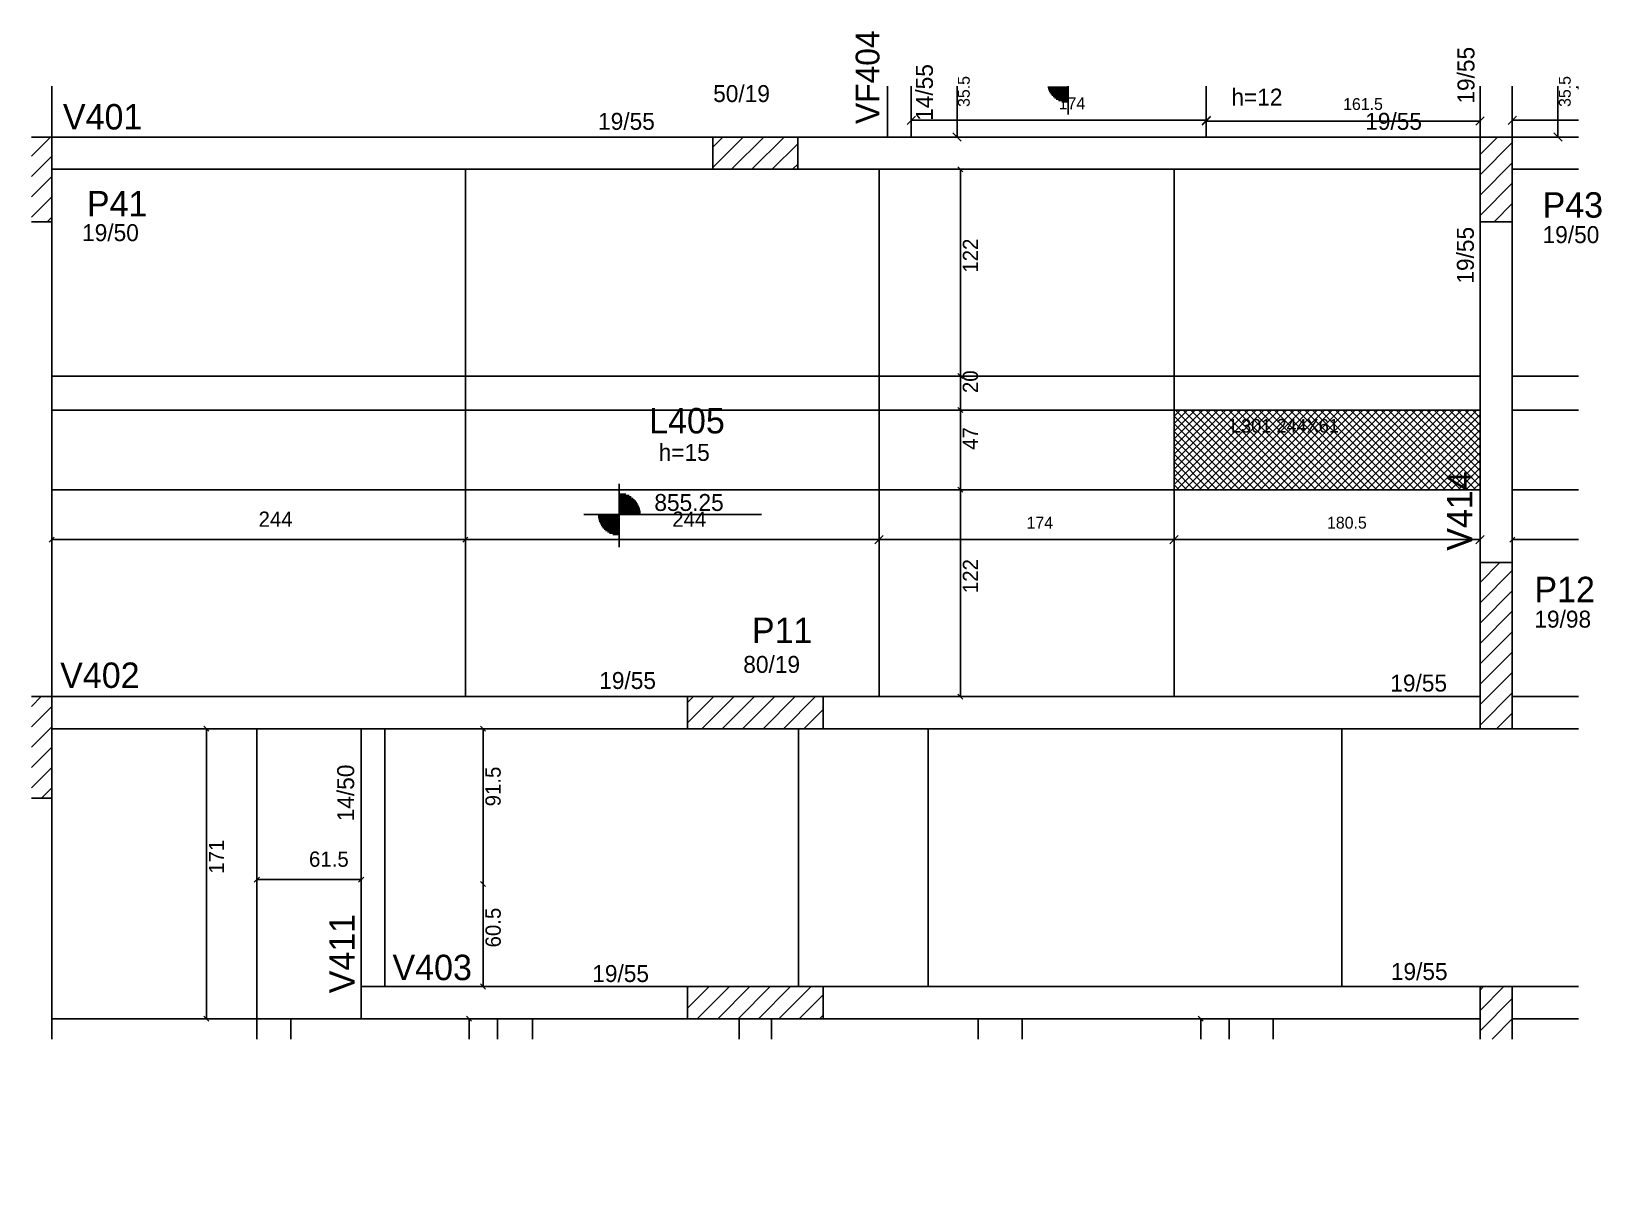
# Model space of a CAD drawing. Header units: metres. Extents: x 2431 to 3357, y 1914 to 2595.
import ezdxf

# ---------------------------------------------------------------- set-up
doc = ezdxf.new("R2010")
doc.units = ezdxf.units.M
for name, color, linetype in [('3', 7, 'Continuous'), ('4', 7, 'Continuous'), ('7', 7, 'Continuous'), ('9', 7, 'Continuous'), ('AUX00', 7, 'Continuous'), ('Hachura', 7, 'Continuous'), ('Painéis', 7, 'Continuous')]:
    doc.layers.add(name, color=color, linetype=linetype)

msp = doc.modelspace()

# ---------------------------------------------------------------- hatches: boundary and pattern name
at = {"layer": '9'}
h = msp.add_hatch(color=7, dxfattribs=at)
h.dxf.hatch_style = 1
h.paths.add_polyline_path([(2442.97, 2328.12), (2442.97, 2328.12), (2442.97, 2203.12), (2442.97, 2203.12), (2442.97, 2328.12)])
h = msp.add_hatch(color=7, dxfattribs=at)
h.dxf.hatch_style = 1
h.paths.add_polyline_path([(2442.97, 2126.12), (2442.97, 2126.12), (2442.97, 1914.12), (2442.97, 1914.12), (2442.97, 2126.12)])
at = {"layer": 'Hachura'}
h = msp.add_hatch(dxfattribs=at)
h.set_pattern_fill('ANSI37')
h.paths.add_polyline_path([(3285.47, 2325.12), (3285.47, 2372.12), (3104.97, 2372.12), (3104.97, 2325.12), (3285.47, 2325.12)])

# ---------------------------------------------------------------- linework, layer by layer
at = {"layer": '3', "color": 3, "lineweight": 25}
for p, q in [((2935.97, 2563.14), (2935.97, 2533.12)), ((2949.97, 2563.14), (2949.97, 2533.12)), ((3042.55, 2562.57), (3030.46, 2562.57)), ((3042.55, 2561.78), (3030.7, 2561.78)), ((3042.55, 2560.99), (3030.99, 2560.99)), ((3042.55, 2560.19), (3031.35, 2560.19)), ((3042.55, 2559.4), (3031.78, 2559.4)), ((3042.55, 2558.61), (3032.29, 2558.61)), ((3042.55, 2557.81), (3032.89, 2557.81)), ((3042.55, 2557.02), (3033.6, 2557.02)), ((3042.55, 2563.14), (3042.55, 2553.24)), ((3343.46, 2562.51), (3342.12, 2562.51)), ((3343.46, 2561.71), (3343.16, 2561.71)), ((3042.55, 2556.23), (3034.44, 2556.23)), ((3042.55, 2555.44), (3035.48, 2555.44)), ((3042.55, 2554.64), (3036.8, 2554.64)), ((3042.55, 2553.85), (3038.7, 2553.85)), ((3042.55, 2553.24), (3042.55, 2546.37)), ((2430.97, 2521.89), (2442.2, 2533.12)), ((2832.97, 2515.19), (2850.91, 2533.12)), ((2832.97, 2527.21), (2838.89, 2533.12)), ((2843.93, 2514.12), (2862.93, 2533.12)), ((2855.95, 2514.12), (2874.95, 2533.12)), ((2867.97, 2514.12), (2882.97, 2529.12)), ((3285.47, 2522.91), (3295.68, 2533.12)), ((3285.47, 2510.89), (3304.47, 2529.89)), ((2430.97, 2509.87), (2442.97, 2521.87)), ((2879.99, 2514.12), (2882.97, 2517.1)), ((3285.47, 2498.87), (3304.47, 2517.87)), ((2430.97, 2497.85), (2442.97, 2509.85)), ((3285.47, 2486.85), (3304.47, 2505.85)), ((2430.97, 2485.83), (2442.97, 2497.83)), ((3293.76, 2483.12), (3304.47, 2493.83)), ((2440.28, 2483.12), (2442.97, 2485.81)), ((2777.77, 2323.02), (2777.77, 2328.52)), ((2777.77, 2323.02), (2777.77, 2298.02)), ((2777.77, 2322.41), (2781.62, 2322.41)), ((2777.77, 2321.62), (2783.52, 2321.62)), ((2777.77, 2320.83), (2784.84, 2320.83)), ((2777.77, 2320.03), (2785.88, 2320.03)), ((2777.77, 2319.24), (2786.72, 2319.24)), ((2777.77, 2318.45), (2787.43, 2318.45)), ((2777.77, 2317.66), (2788.03, 2317.66)), ((2777.77, 2316.86), (2788.54, 2316.86)), ((2777.77, 2316.07), (2788.97, 2316.07)), ((2765.27, 2310.52), (2756.84, 2310.52)), ((2765.27, 2310.52), (2790.27, 2310.52)), ((2777.77, 2309.73), (2765.27, 2309.73)), ((2777.77, 2308.93), (2765.37, 2308.93)), ((2777.77, 2308.14), (2765.5, 2308.14)), ((2777.77, 2307.35), (2765.68, 2307.35)), ((2777.77, 2306.56), (2765.91, 2306.56)), ((2777.77, 2315.28), (2789.33, 2315.28)), ((2777.77, 2314.48), (2789.62, 2314.48)), ((2777.77, 2313.69), (2789.86, 2313.69)), ((2777.77, 2312.9), (2790.04, 2312.9)), ((2777.77, 2312.11), (2790.17, 2312.11)), ((2777.77, 2311.31), (2790.27, 2311.31)), ((2790.27, 2310.52), (2861.69, 2310.52)), ((2777.77, 2305.76), (2766.21, 2305.76)), ((2777.77, 2304.97), (2766.57, 2304.97)), ((2777.77, 2304.18), (2767, 2304.18)), ((2777.77, 2303.38), (2767.5, 2303.38)), ((2777.77, 2302.59), (2768.1, 2302.59)), ((2777.77, 2301.8), (2768.81, 2301.8)), ((2777.77, 2301.01), (2769.66, 2301.01)), ((2777.77, 2300.21), (2770.7, 2300.21)), ((2777.77, 2299.42), (2772.02, 2299.42)), ((2777.77, 2298.63), (2773.92, 2298.63)), ((2777.77, 2298.02), (2777.77, 2291.15)), ((3285.47, 2270.48), (3297.11, 2282.12)), ((3285.47, 2258.46), (3304.47, 2277.46)), ((3285.47, 2246.44), (3304.47, 2265.44)), ((3285.47, 2234.42), (3304.47, 2253.42)), ((3285.47, 2222.39), (3304.47, 2241.39)), ((3285.47, 2210.37), (3304.47, 2229.37)), ((3285.47, 2198.35), (3304.47, 2217.35)), ((3285.47, 2186.33), (3304.47, 2205.33)), ((2430.97, 2197.33), (2436.76, 2203.12)), ((2430.97, 2185.31), (2442.97, 2197.31)), ((2817.97, 2187.64), (2833.45, 2203.12)), ((2817.97, 2199.66), (2821.43, 2203.12)), ((2826.47, 2184.12), (2845.47, 2203.12)), ((2838.49, 2184.12), (2857.49, 2203.12)), ((2850.51, 2184.12), (2869.51, 2203.12)), ((2862.53, 2184.12), (2881.53, 2203.12)), ((2874.55, 2184.12), (2893.55, 2203.12)), ((2886.57, 2184.12), (2897.97, 2195.52)), ((3295.28, 2184.12), (3304.47, 2193.31)), ((2430.97, 2173.29), (2442.97, 2185.29)), ((2430.97, 2161.27), (2442.97, 2173.27)), ((2430.97, 2149.25), (2442.97, 2161.25)), ((2436.86, 2143.12), (2442.97, 2149.23)), ((2817.97, 2019.35), (2830.74, 2032.12)), ((2817.97, 2031.37), (2818.72, 2032.12)), ((2823.76, 2013.12), (2842.76, 2032.12)), ((2835.78, 2013.12), (2854.78, 2032.12)), ((2847.8, 2013.12), (2866.8, 2032.12)), ((2859.82, 2013.12), (2878.82, 2032.12)), ((2871.84, 2013.12), (2890.84, 2032.12)), ((3285.47, 2018.04), (3299.55, 2032.12)), ((3285.47, 2030.06), (3287.53, 2032.12)), ((2883.86, 2013.12), (2897.97, 2027.23)), ((3285.47, 2006.02), (3304.47, 2025.02)), ((2895.88, 2013.12), (2897.97, 2015.21)), ((3292.59, 2001.12), (3304.47, 2013))]:
    msp.add_line(p, q, dxfattribs=at)
for points in [[(2442.97, 2533.12), (2442.97, 2563.14)], [(3285.47, 2563.14), (3285.47, 2533.12)], [(3304.47, 2533.12), (3304.47, 2563.14)], [(2832.97, 2533.12), (2442.97, 2533.12)], [(3285.47, 2533.12), (2882.97, 2533.12)], [(3343.46, 2533.12), (3304.47, 2533.12)], [(2442.97, 2514.12), (2832.97, 2514.12)], [(2882.97, 2514.12), (3285.47, 2514.12)], [(3304.47, 2514.12), (3343.46, 2514.12)], [(2442.97, 2203.12), (2442.97, 2483.12)], [(3285.47, 2483.12), (3285.47, 2282.12)], [(3304.47, 2282.12), (3304.47, 2483.12)], [(2632.47, 2203.12), (2442.97, 2203.12)], [(2817.97, 2203.12), (2632.47, 2203.12)], [(3285.47, 2203.12), (2897.97, 2203.12)], [(3343.46, 2203.12), (3304.47, 2203.12)], [(2442.97, 2184.12), (2625.47, 2184.12)], [(2625.47, 2184.12), (2625.47, 2013.12)], [(2639.47, 2184.12), (2625.47, 2184.12)], [(2639.47, 2184.12), (2817.97, 2184.12)], [(2639.47, 2032.12), (2639.47, 2184.12)], [(2897.97, 2184.12), (3285.47, 2184.12)], [(3304.47, 2184.12), (3343.46, 2184.12)], [(2442.97, 2001.12), (2442.97, 2143.12)], [(2625.47, 2032.12), (2639.47, 2032.12)], [(2817.97, 2032.12), (2639.47, 2032.12)], [(3285.47, 2032.12), (2897.97, 2032.12)], [(3343.46, 2032.12), (3304.47, 2032.12)], [(2625.47, 2013.12), (2817.97, 2013.12)], [(2848.47, 2013.12), (2848.47, 2001.12)], [(2867.47, 2001.12), (2867.47, 2013.12)], [(2897.97, 2013.12), (3285.47, 2013.12)], [(3304.47, 2013.12), (3343.46, 2013.12)]]:
    msp.add_lwpolyline(points, dxfattribs=at)
at = {"layer": '7', "color": 7, "lineweight": 25}
for points in [[(2442.97, 2533.12), (2430.97, 2533.12)], [(2442.97, 2483.12), (2442.97, 2533.12)], [(2882.97, 2533.12), (2832.97, 2533.12)], [(2832.97, 2533.12), (2832.97, 2514.12)], [(2882.97, 2514.12), (2882.97, 2533.12)], [(3304.47, 2533.12), (3285.47, 2533.12)], [(3285.47, 2533.12), (3285.47, 2483.12)], [(3304.47, 2483.12), (3304.47, 2533.12)], [(2832.97, 2514.12), (2882.97, 2514.12)], [(2430.97, 2483.12), (2442.97, 2483.12)], [(3285.47, 2483.12), (3304.47, 2483.12)], [(3304.47, 2282.12), (3285.47, 2282.12)], [(3285.47, 2282.12), (3285.47, 2184.12)], [(3304.47, 2184.12), (3304.47, 2282.12)], [(2442.97, 2203.12), (2430.97, 2203.12)], [(2442.97, 2143.12), (2442.97, 2203.12)], [(2897.97, 2203.12), (2817.97, 2203.12)], [(2817.97, 2203.12), (2817.97, 2184.12)], [(2897.97, 2184.12), (2897.97, 2203.12)], [(2817.97, 2184.12), (2897.97, 2184.12)], [(3285.47, 2184.12), (3304.47, 2184.12)], [(2430.97, 2143.12), (2442.97, 2143.12)], [(2897.97, 2032.12), (2817.97, 2032.12)], [(2817.97, 2032.12), (2817.97, 2013.12)], [(2897.97, 2013.12), (2897.97, 2032.12)], [(3304.47, 2032.12), (3285.47, 2032.12)], [(3285.47, 2032.12), (3285.47, 2001.12)], [(3304.47, 2001.12), (3304.47, 2032.12)], [(2817.97, 2013.12), (2897.97, 2013.12)]]:
    msp.add_lwpolyline(points, dxfattribs=at)
at = {"layer": 'Painéis', "color": 4, "lineweight": 25}
for p, q in [((2976.96, 2533.12), (2976.96, 2563.14)), ((3331.46, 2533.12), (3331.46, 2563.14)), ((2949.97, 2538.47), (2949.97, 2545.99)), ((2949.97, 2542.99), (3123.97, 2542.99)), ((3123.97, 2538.47), (3123.97, 2545.99)), ((3123.97, 2538.47), (3123.97, 2545.56)), ((3123.97, 2542.56), (3285.47, 2542.56)), ((3285.47, 2538.47), (3285.47, 2545.56)), ((3304.47, 2538.47), (3304.47, 2545.99)), ((3304.47, 2542.99), (3343.46, 2542.99)), ((2977.68, 2533.12), (2973.96, 2533.12)), ((3332.18, 2533.12), (3328.46, 2533.12)), ((2978.93, 2514.12), (2978.93, 2392.12)), ((2978.93, 2392.12), (2978.93, 2372.12)), ((2978.93, 2372.12), (2978.93, 2325.12)), ((2978.93, 2325.12), (2978.93, 2203.12)), ((2442.97, 2295.66), (2686.97, 2295.66)), ((2686.97, 2295.66), (2930.97, 2295.66)), ((2930.97, 2295.66), (3104.97, 2295.66)), ((3104.97, 2295.66), (3285.47, 2295.66)), ((3304.47, 2295.66), (3343.46, 2295.66)), ((2534.22, 2013.12), (2534.22, 2184.12)), ((2536.97, 2184.12), (2537.22, 2184.12)), ((2697.41, 2092.62), (2697.41, 2184.12)), ((2563.97, 2095.14), (2625.47, 2095.14)), ((2697.41, 2092.62), (2697.41, 2032.12)), ((2689.13, 2001.12), (2689.13, 2013.12)), ((3120.73, 2013.12), (3120.73, 2001.12))]:
    msp.add_line(p, q, dxfattribs=at)
at = {"layer": 'Painéis', "color": 200, "lineweight": 25}
for p, q in [((3123.97, 2563.14), (3123.97, 2533.12)), ((2686.97, 2203.12), (2686.97, 2514.12)), ((2930.97, 2203.12), (2930.97, 2514.12)), ((3104.97, 2203.12), (3104.97, 2514.12)), ((2442.97, 2392.12), (3285.47, 2392.12)), ((3304.47, 2392.12), (3343.46, 2392.12)), ((2442.97, 2372.12), (3285.47, 2372.12)), ((3304.47, 2372.12), (3343.46, 2372.12)), ((2442.97, 2325.12), (3285.47, 2325.12)), ((3304.47, 2325.12), (3343.46, 2325.12)), ((2563.97, 2001.12), (2563.97, 2184.12)), ((2883.47, 2184.12), (2883.47, 2032.12)), ((2959.97, 2184.12), (2959.97, 2032.12)), ((3203.97, 2184.12), (3203.97, 2032.12)), ((2625.47, 2013.12), (2442.97, 2013.12)), ((2583.97, 2001.12), (2583.97, 2013.12)), ((2705.97, 2001.12), (2705.97, 2013.12)), ((2726.47, 2001.12), (2726.47, 2013.12)), ((2989.48, 2013.12), (2989.48, 2001.12)), ((3015.48, 2013.12), (3015.48, 2001.12)), ((3137.48, 2013.12), (3137.48, 2001.12)), ((3163.48, 2013.12), (3163.48, 2001.12))]:
    msp.add_line(p, q, dxfattribs=at)
at = {"layer": 'Painéis', "color": 0, "lineweight": 25}
for p, q in [((2980.43, 2512.62), (2977.43, 2515.62)), ((2977.43, 2393.62), (2980.43, 2390.62)), ((2980.43, 2390.62), (2977.43, 2393.62)), ((2977.43, 2373.62), (2980.43, 2370.62)), ((2980.43, 2370.62), (2977.43, 2373.62)), ((2977.43, 2326.62), (2980.43, 2323.62)), ((2980.43, 2323.62), (2977.43, 2326.62)), ((2444.47, 2297.16), (2441.47, 2294.16)), ((2685.47, 2294.16), (2688.47, 2297.16)), ((2688.47, 2297.16), (2685.47, 2294.16)), ((2929.47, 2294.16), (2932.47, 2297.16)), ((3305.97, 2297.16), (3302.97, 2294.16)), ((2977.43, 2204.62), (2980.43, 2201.62)), ((2535.72, 2182.62), (2532.72, 2185.62)), ((2698.91, 2182.62), (2695.91, 2185.62)), ((2565.47, 2096.64), (2562.47, 2093.64)), ((2623.97, 2093.64), (2626.97, 2096.64)), ((2695.91, 2094.12), (2698.91, 2091.12)), ((2698.91, 2091.12), (2695.91, 2094.12)), ((2695.91, 2033.62), (2698.91, 2030.62)), ((2532.72, 2014.62), (2535.72, 2011.62)), ((2690.63, 2011.62), (2687.63, 2014.62)), ((3122.23, 2011.62), (3119.23, 2014.62))]:
    msp.add_line(p, q, dxfattribs=at)
for points in [[(2952.47, 2545.49), (2947.47, 2540.49)], [(3121.47, 2540.49), (3126.47, 2545.49)], [(3126.47, 2545.06), (3121.47, 2540.06)], [(3282.97, 2540.06), (3287.97, 2545.06)], [(3306.97, 2545.49), (3301.97, 2540.49)], [(2974.46, 2535.62), (2979.46, 2530.62)], [(3328.96, 2535.62), (3333.96, 2530.62)], [(2933.47, 2298.16), (2928.47, 2293.16)], [(3102.47, 2293.16), (3107.47, 2298.16)], [(3107.47, 2298.16), (3102.47, 2293.16)], [(3282.97, 2293.16), (3287.97, 2298.16)]]:
    msp.add_lwpolyline(points, dxfattribs=at)

# ---------------------------------------------------------------- texts
at = {"layer": '3', "color": 3, "lineweight": 25}
for s, p in [('19/55', (3282.17, 2552.83)), ('14/55', (2962.75, 2542.66)), ('19/55', (3281.81, 2446.66)), ('14/50', (2621.35, 2129.55))]:
    msp.add_text(s, height=10, rotation=90, dxfattribs=at).set_placement(p)
for s, p in [('50/19', (2833.14, 2553.75)), ('h=12', (3138.8, 2551.67)), ('19/55', (2765.24, 2537.38)), ('19/55', (3217.74, 2537.38)), ('19/50', (2460.87, 2471.73)), ('19/50', (3322.37, 2470.56)), ('h=15', (2800.99, 2342.12)), ('855.25', (2798.43, 2312.59)), ('19/98', (3317.53, 2243.78)), ('80/19', (2850.89, 2217.09)), ('19/55', (2765.92, 2207.6)), ('19/55', (3232.55, 2206.07)), ('19/55', (2761.8, 2034.77)), ('19/55', (3232.87, 2035.97))]:
    msp.add_text(s, height=10, dxfattribs=at).set_placement(p)
at = {"layer": '4', "color": 4, "lineweight": 25}
for s, height, p in [('VF404', 14, (2931.19, 2540.8)), ('V414', 15, (3281, 2289.14)), ('V411', 15, (2621.72, 2028.12))]:
    msp.add_text(s, height=height, rotation=90, dxfattribs=at).set_placement(p)
for s, p in [('V401', (2449.56, 2537.57)), ('P41', (2463.71, 2486.32)), ('P43', (3322.37, 2485.56)), ('L405', (2795.36, 2358.31)), ('P12', (3317.53, 2258.78)), ('P11', (2856, 2234.65)), ('V402', (2447.94, 2208.21)), ('V403', (2643.96, 2035.87))]:
    msp.add_text(s, height=15, dxfattribs=at).set_placement(p)
at = {"layer": 'AUX00', "color": 7, "lineweight": 25}
msp.add_text('L301^J244X61', height=8, dxfattribs=at).set_placement((3138.56, 2358.83))
at = {"layer": 'Painéis', "color": 1, "lineweight": 25}
for p in [(2984.46, 2550.87), (3338.96, 2550.87)]:
    msp.add_text('35.5', height=7, rotation=90, dxfattribs=at).set_placement(p)
for s, p in [('174', (3036.97, 2549.49)), ('161.5', (3204.72, 2549.06)), ('174', (3017.97, 2302.16)), ('180.5', (3195.22, 2302.16))]:
    msp.add_text(s, height=7, dxfattribs=at).set_placement(p)
at = {"layer": 'Painéis', "color": 240, "lineweight": 25}
for s, p in [('122', (2989.38, 2453.12)), ('20', (2989.34, 2382.12)), ('47', (2989.37, 2348.62)), ('122', (2989.38, 2264.12)), ('91.5', (2707.78, 2138.37)), ('171', (2544.65, 2098.62)), ('60.5', (2707.81, 2055.17))]:
    msp.add_text(s, height=9, rotation=90, dxfattribs=at).set_placement(p)
for s, p in [('244', (2564.97, 2303.23)), ('244', (2808.97, 2303.23)), ('61.5', (2594.72, 2102.74))]:
    msp.add_text(s, height=9, dxfattribs=at).set_placement(p)

doc.saveas('drawing.dxf')
